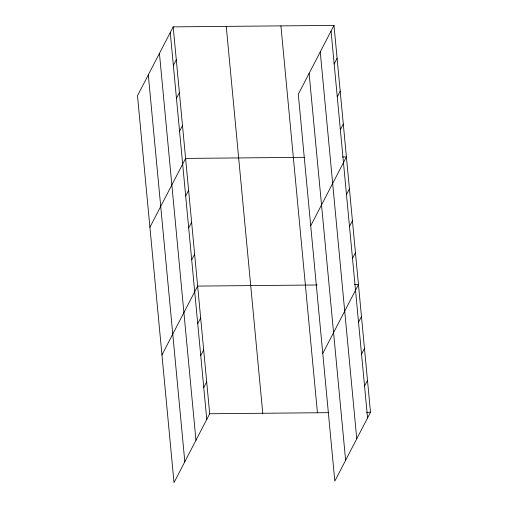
<?xml version="1.0" encoding="UTF-8"?>
<svg xmlns="http://www.w3.org/2000/svg" width="508" height="508" viewBox="0 0 508 508"><rect width="100%" height="100%" fill="white"/><g stroke="black" fill="none" stroke-linecap="round" stroke-linejoin="round"><path stroke-width="0.76" d="M173.184 26.873L137.497 95.72L174.009 482.6L209.696 413.753L173.184 26.873L333.991 25.4L370.503 412.28L334.816 481.127L298.304 94.247L333.991 25.4M173.355 65.424L176.289 59.76M176.454 98.304L179.394 92.64M179.559 131.191L182.499 125.527M149.911 227.26L185.598 158.413L304.267 157.328M185.674 195.993L188.614 190.329M188.69 227.914L191.624 222.25M191.7 259.829L194.634 254.165M161.963 354.933L197.65 286.08L317.094 284.988M197.726 323.666L200.66 318.002M334.156 63.951L337.096 58.287M200.736 355.581L203.67 349.917M337.261 96.831L340.195 91.167M203.746 387.496L206.686 381.832M340.366 129.718L343.3 124.054M310.718 225.787L346.405 156.94L342.5 156.972M346.481 194.52L349.415 188.855M349.491 226.435L352.431 220.77M352.508 258.356L355.441 252.692M322.764 353.454L358.451 284.607L354.552 284.645M358.527 322.193L361.467 316.528M361.544 354.108L364.477 348.444M364.554 386.023L367.487 380.359M209.696 413.753L328.358 412.667M366.598 412.312L370.503 412.28M331.057 31.064L367.563 417.944M320.25 51.918L356.756 438.791M309.112 73.4L345.624 460.273M280.924 25.889L317.436 412.763M226.251 26.384L262.763 413.264M170.25 32.537L206.762 419.418M159.442 53.391L195.955 440.265M148.304 74.873L184.817 461.747"/></g></svg>
